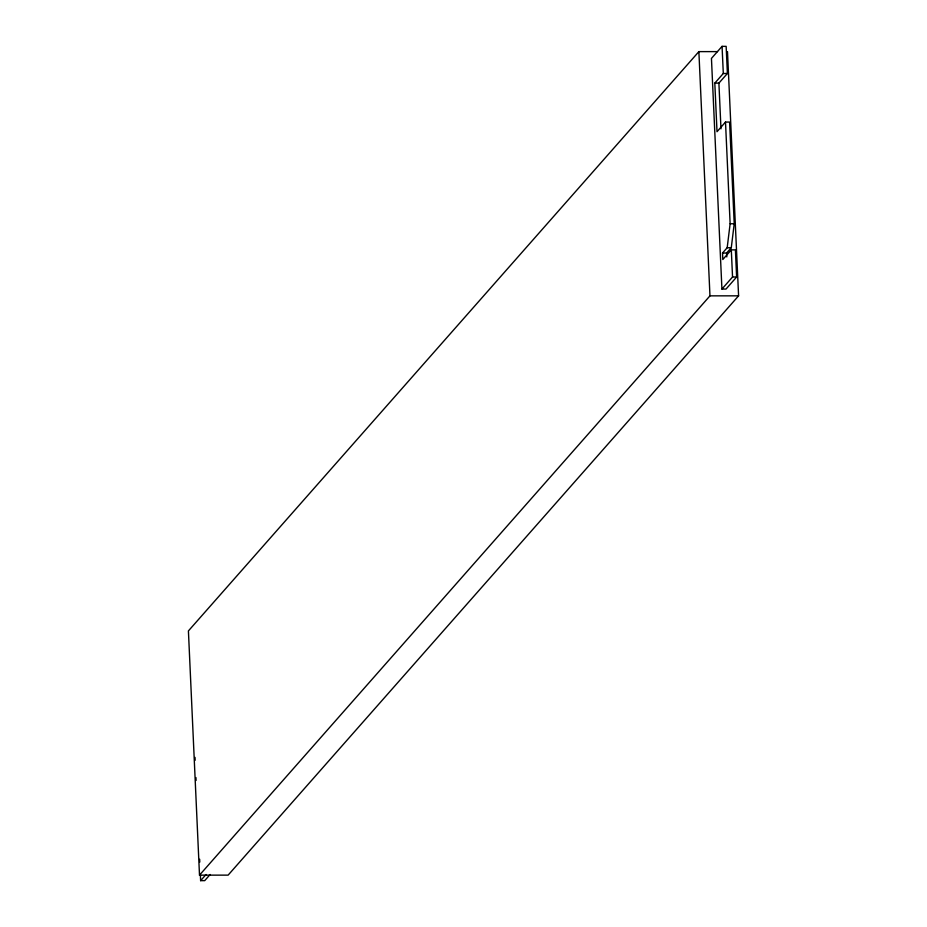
<?xml version="1.0" encoding="UTF-8"?>
<svg xmlns="http://www.w3.org/2000/svg" width="927" height="927" viewBox="0 0 927 927"><rect width="100%" height="100%" fill="white"/><g stroke="black" fill="none" stroke-linecap="round" stroke-linejoin="round"><path stroke-width="1.39" d="M720.974 128.841L718.9 83.129L727.394 73.488L726.154 46.35L722.063 46.35L711.449 58.401L721.924 289.062L726.015 289.062L736.629 277.011L735.401 249.873L731.31 249.873L722.817 259.514L722.515 253.025L727.185 247.729L730.128 223.755L725.505 122.063L729.595 122.063L734.219 223.755L731.276 247.729L726.606 253.025L726.791 256.918M717.486 51.611L698.877 51.622L188.413 630.916L199.502 875.146L228.123 875.134L738.587 295.84L727.498 51.611M725.505 122.063L717.011 131.704L714.81 83.129L723.303 73.488L722.063 46.35M199.502 875.146L709.966 295.852L698.877 51.622M210.128 874.497L204.716 880.65L200.626 880.65L206.049 874.509M721.924 289.062L732.539 277.011L731.31 249.873M723.303 73.488L727.394 73.488M714.81 83.129L718.9 83.129M730.128 223.755L734.219 223.755M727.185 247.729L731.276 247.729M722.515 253.025L726.606 253.025M732.539 277.011L736.629 277.011M709.966 295.852L738.587 295.84M195.029 757.394L195.157 760.279M195.945 777.568L196.072 780.453M199.653 859.225L199.78 862.087M200.371 874.937L200.626 880.65"/></g></svg>
